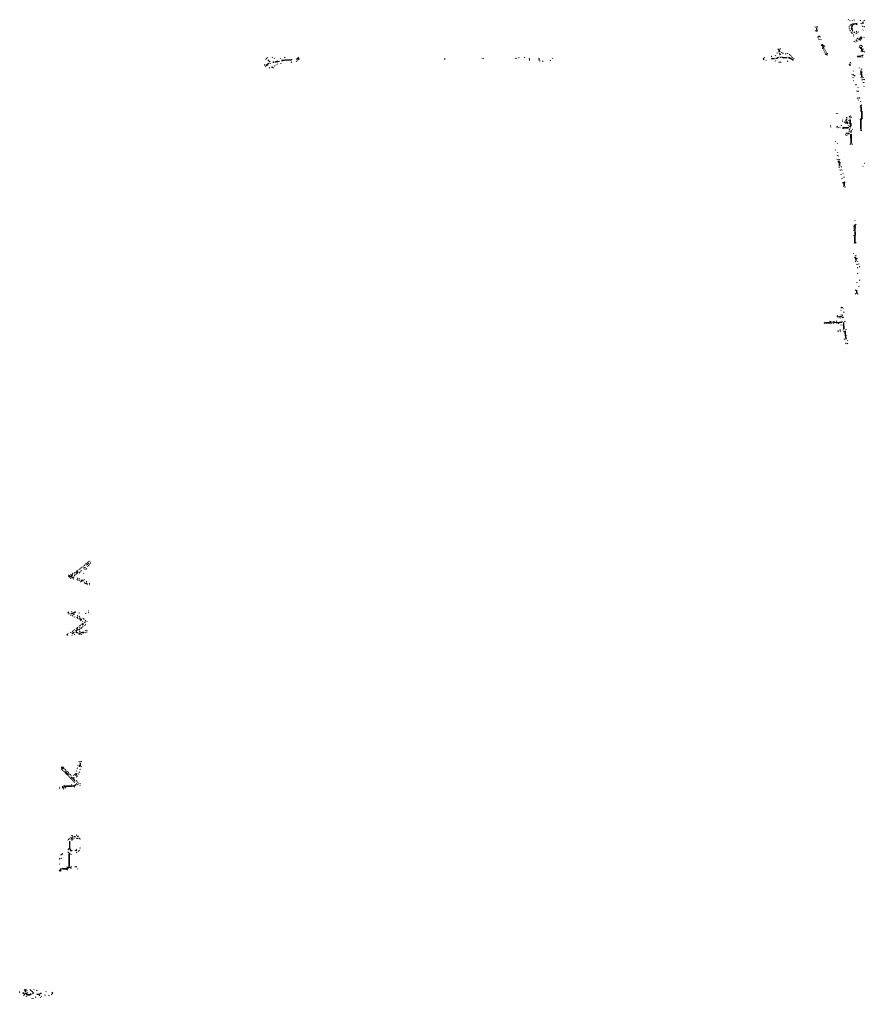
# Model space of a CAD drawing. Extents: x 1 to 2775, y -31 to 2075.
# Drawn here: x 748 to 1384, y 286 to 1022 of the extents above; entities that cross this region are included whole.
import ezdxf

# ---------------------------------------------------------------- set-up
doc = ezdxf.new("R2010")
doc.units = 0
doc.layers.add('LINEWORK', color=4, linetype='CONTINUOUS')

msp = doc.modelspace()

# ---------------------------------------------------------------- linework, layer by layer
at = {"layer": 'LINEWORK'}
for points in [[(1346.8333, 1016.5), (1346.5, 1016.1667)], [(1347.3333, 1016.5), (1347.5, 1016.3333)], [(1348.5, 1016.6667), (1348.1667, 1016.3333)], [(1371.8333, 1022), (1371.5, 1021.6667)], [(1372.1667, 1016.6667), (1372.5, 1016.3333)], [(1373.1667, 1021.3333), (1372.8333, 1021)], [(1372.8333, 1018), (1373.3333, 1017.5)], [(1373.6667, 1018.6667), (1374, 1018.3333)], [(1375.3333, 1018.5), (1374.1667, 1016.1667), (1374.5, 1014), (1375, 1013.5), (1374.1667, 1015.1667), (1374.8333, 1018)], [(1374.6667, 1021.3333), (1374.8333, 1021.1667)], [(1375, 1019.3333), (1375.1667, 1019.1667)], [(1375.8333, 1022), (1376.1667, 1021.6667)], [(1378.3333, 1019.1667), (1375.8333, 1018.6667), (1378.1667, 1019)], [(1378, 1018.5), (1378.3333, 1018.1667)], [(1380.8333, 1021.3333), (1380.5, 1021)], [(1381.6667, 1019.3333), (1381.1667, 1018.8333)], [(1382.3333, 1017.1667), (1382, 1016.8333)], [(1382.5, 1020.5), (1382.8333, 1019), (1382.5, 1019.5)], [(1383.8333, 1021.5), (1383.5, 1021.1667)], [(1383.5, 1016.8333), (1383.8333, 1016.3333), (1383.6667, 1016.6667)], [(1347.5, 1013.6667), (1347.1667, 1013.3333)], [(1347.8333, 1015.6667), (1348.1667, 1013), (1347.8333, 1013.8333)], [(1349, 1009.5), (1349.6667, 1008.6667), (1349.1667, 1009.3333)], [(1349.8333, 1009.6667), (1349.5, 1009.3333)], [(1372.5, 1015), (1372.1667, 1014.6667)], [(1373.3333, 1013.8333), (1372.8333, 1013.3333)], [(1374, 1012.3333), (1373.6667, 1012)], [(1374.6667, 1011.6667), (1374.3333, 1011.3333)], [(1375, 1012.6667), (1374.8333, 1012.5)], [(1375.8333, 1010.6667), (1375.6667, 1010.5)], [(1375.6667, 1009.6667), (1375.8333, 1009.5)], [(1375.8333, 1012.6667), (1376.3333, 1012.1667), (1376.6667, 1012.5), (1376.3333, 1012.1667)], [(1377.3333, 1011.6667), (1377.6667, 1011.3333)], [(1378.1667, 1013.1667), (1377.6667, 1012.8333), (1378, 1013)], [(1378, 1012.3333), (1378.3333, 1012)], [(1379.5, 1012.8333), (1379.6667, 1012.6667)], [(1383, 1014.3333), (1382.6667, 1014)], [(1349, 1008.8333), (1348.6667, 1008.5)], [(1349.5, 1007.3333), (1349.3333, 1007.1667)], [(1350.1667, 1005.8333), (1350, 1005.6667)], [(1350.5, 1009), (1350.1667, 1008.6667)], [(1350.1667, 1007.1667), (1350.3333, 1007)], [(1351.1667, 1007), (1351, 1006.8333)], [(1351.6667, 1002.5), (1351.3333, 1002.1667)], [(1351.6667, 1003.3333), (1352.6667, 1002.1667), (1353.3333, 1000.3333), (1352.6667, 1002.1667), (1351.8333, 1003.1667)], [(1352.6667, 1003.5), (1352.3333, 1003.1667)], [(1353.3333, 1002.8333), (1353, 1002.5)], [(1354, 1002), (1353.6667, 1001.6667)], [(1376.3333, 1005.6667), (1376, 1005.1667), (1376.1667, 1005.5)], [(1376.3333, 1006.8333), (1376.5, 1006.6667)], [(1378, 1006.5), (1377.3333, 1006.1667), (1377.8333, 1006.3333)], [(1377.3333, 1005.3333), (1377.6667, 1005)], [(1377.8333, 1007.6667), (1378.1667, 1007.3333)], [(1378.5, 1008.3333), (1378.8333, 1008)], [(1378.6667, 1006), (1379, 1005.6667)], [(1381.8333, 1009), (1380.3333, 1007.3333), (1379.5, 1007.3333), (1380.3333, 1007.3333), (1381, 1008.1667)], [(1379.8333, 1002), (1380.1667, 1001.6667)], [(1380.5, 1009), (1380.8333, 1008.6667)], [(1380.5, 1006.8333), (1381, 1006.3333)], [(1380.5, 1002.8333), (1381, 1002.3333)], [(1381.3333, 1007.6667), (1381.8333, 1007.1667)], [(1381.8333, 1002.8333), (1381.3333, 1002.3333)], [(1382.5, 1002), (1382.1667, 1001.6667)], [(1383.6667, 1008.8333), (1383.3333, 1008.5)], [(1313.8333, 994.5), (1314.3333, 994)], [(1316.6667, 995.1667), (1317, 994.8333)], [(1318, 997.1667), (1318.3333, 996.8333)], [(1318.6667, 1000), (1319.1667, 999.5)], [(1319.8333, 999.5), (1319.8333, 997.5), (1319.6667, 999.3333)], [(1320, 996.6667), (1320.5, 995.5), (1320, 996.5)], [(1320.6667, 1000), (1320.3333, 999.6667)], [(1321.3333, 997.8333), (1321, 997.5)], [(1322, 997.1667), (1321.6667, 996.8333)], [(1322.6667, 996.5), (1322.3333, 996.1667)], [(1324.3333, 996.5), (1324.6667, 996.1667)], [(1326.1667, 996.5), (1325.8333, 996.1667)], [(1327.6667, 995.8333), (1327.3333, 995.5)], [(1328.3333, 995.1667), (1328, 994.8333)], [(1329, 994.5), (1328.6667, 994.1667)], [(1352.5, 1000.6667), (1352, 1000.1667)], [(1353.1667, 999.1667), (1352.8333, 998.8333)], [(1353.8333, 997.6667), (1353.5, 997.3333)], [(1353.6667, 999.1667), (1353.8333, 999)], [(1354.5, 996.3333), (1354.1667, 996)], [(1354.6667, 999.3333), (1354.3333, 999)], [(1354.3333, 997.6667), (1354.5, 997.5)], [(1355.1667, 995.6667), (1354.8333, 995.3333)], [(1355.3333, 997.8333), (1355, 997.5)], [(1355, 996.3333), (1356, 995.3333)], [(1356, 996.5), (1355.6667, 996.1667)], [(1381.3333, 994.3333), (1378.5, 994.1667), (1381.5, 994.3333)], [(1380.1667, 1001.1667), (1379.8333, 1000.8333)], [(1380.8333, 1000.5), (1380.5, 1000.1667)], [(1381.1667, 1001.5), (1382.6667, 997.8333), (1381.1667, 1001.3333)], [(1381.6667, 998.5), (1381.1667, 998)], [(1381.1667, 995.1667), (1381.5, 994.8333)], [(1382.8333, 995.5), (1382.1667, 994.8333)], [(1383.1667, 1000), (1382.8333, 999.6667)], [(1383.8333, 997.8333), (1383.5, 997.5)], [(932.6667, 988.1667), (933, 987.8333)], [(933, 987.3333), (932.6667, 987)], [(933.3333, 992.3333), (933.6667, 992)], [(935.8333, 988.8333), (933.8333, 987.5), (935.1667, 988.1667)], [(934, 993), (934.3333, 992.6667)], [(934.6667, 993.6667), (935, 993.3333)], [(935.1667, 991.8333), (937, 990)], [(937, 989.1667), (936.8333, 989)], [(938.6667, 993.6667), (938.3333, 993.3333)], [(939.3333, 990), (939, 989.8333), (939.6667, 990)], [(940.1667, 993), (939.8333, 992.6667)], [(939.8333, 987.3333), (940.1667, 987)], [(942.8333, 990.6667), (940.5, 990), (944, 990.6667)], [(941.1667, 988), (941.5, 987.6667)], [(942.5, 988.6667), (942.8333, 988.3333)], [(944.5, 993), (944.8333, 992.6667)], [(944.6667, 989.3333), (945, 989)], [(953.1667, 992), (952.6667, 991.6667), (945.5, 991.3333), (946.8333, 991.1667), (948.3333, 991.6667), (953, 991.8333)], [(947.8333, 993.6667), (948.1667, 993.3333)], [(952.8333, 990.1667), (953.3333, 989.6667)], [(956.5, 990.8333), (956.8333, 990.5)], [(957.6667, 992.8333), (956.8333, 992.3333), (957.6667, 992.8333), (958.8333, 991.8333), (958, 992.5)], [(957.1667, 991.5), (957.5, 991.1667)], [(958.1667, 993.6667), (957.8333, 993.3333)], [(958.8333, 993), (958.5, 992.6667)], [(1068, 993), (1068.1667, 992.8333)], [(1068.1667, 992), (1068, 991.8333)], [(1096.3333, 993), (1096.1667, 992.8333)], [(1097.1667, 993), (1097.3333, 992.8333)], [(1121.3333, 993), (1121.1667, 992.8333)], [(1122.1667, 993), (1122.3333, 992.8333)], [(1123.6667, 993.6667), (1124, 993.3333)], [(1128.3333, 993.6667), (1128, 993.3333)], [(1131.8333, 993), (1131.6667, 992.8333)], [(1131.8333, 992.1667), (1132, 992)], [(1132.1667, 991.3333), (1132, 991.1667)], [(1138.8333, 993), (1139.1667, 992.6667)], [(1139.3333, 992.1667), (1139, 991.8333), (1139.5, 992)], [(1139.8333, 990.8333), (1139.5, 990.5)], [(1141.8333, 990.8333), (1142.1667, 990.5)], [(1147.3333, 991.5), (1147.6667, 991.1667)], [(1149.1667, 993), (1149, 992.8333)], [(1307.6667, 993), (1308, 992.6667)], [(1308.3333, 992.5), (1307.6667, 991.8333)], [(1308.3333, 993.6667), (1308.6667, 993.3333)], [(1310, 991.5), (1309.6667, 991.1667)], [(1314.5, 992.8333), (1314, 992.5), (1314.5, 992.8333), (1316.3333, 992.8333)], [(1317, 990.8333), (1316.6667, 990.5)], [(1319.1667, 993.5), (1318, 992.8333), (1317.1667, 992.8333), (1319, 993.3333)], [(1320, 990.1667), (1319.5, 989.6667)], [(1320.6667, 993.8333), (1320.1667, 993.5), (1320.5, 993.6667)], [(1320.8333, 990.1667), (1321.3333, 989.6667)], [(1321.6667, 993.6667), (1322.6667, 993.1667), (1325.6667, 993.5), (1322.6667, 993.1667), (1321.8333, 993.6667)], [(1325.8333, 990.8333), (1326.1667, 990.5)], [(1326.5, 993.5), (1329.8333, 992), (1330.1667, 992.3333), (1329.8333, 992), (1327, 993.5)], [(1329.6667, 993.6667), (1329.3333, 993.3333)], [(1330, 991.5), (1330.3333, 991.1667)], [(1331, 993), (1330.8333, 992.8333)], [(1372.5, 988), (1372.1667, 987.6667)], [(1372.5, 989.3333), (1372.6667, 989.1667)], [(1372.8333, 988.5), (1373.1667, 987.3333), (1372.8333, 988.1667)], [(1373.5, 989.5), (1373.1667, 989.1667)], [(1379.8333, 991), (1380, 990.8333)], [(1381, 991), (1380.8333, 990.8333)], [(1382.1667, 994.1667), (1382.5, 993.8333)], [(933.6667, 986.6667), (933.3333, 986.3333)], [(936.6667, 986), (936.1667, 985.5)], [(938.1667, 986.6667), (938.5, 986), (938.1667, 986.5)], [(939, 985.8333), (939.3333, 985.5)], [(1374.5, 980.8333), (1374.3333, 980.6667)], [(1375.1667, 980.6667), (1375.6667, 979.8333), (1375.3333, 980.5)], [(1375.5, 983.3333), (1375.3333, 983.1667)], [(1376.1667, 980.5), (1375.8333, 980.1667)], [(1376.8333, 979.8333), (1376.5, 979.5)], [(1380, 985.6667), (1379.8333, 985.5)], [(1380.8333, 981), (1380.5, 980.6667)], [(1380.8333, 984.5), (1381, 984.3333)], [(1381.1667, 983.6667), (1381.8333, 979), (1381.8333, 980.6667), (1381.1667, 982.6667)], [(1381.8333, 984.6667), (1381.5, 984.3333)], [(1382.5, 982.6667), (1382.1667, 982.3333)], [(1375.3333, 978.3333), (1375, 978)], [(1375.8333, 976), (1375.6667, 975.8333)], [(1377.3333, 973.3333), (1377.3333, 972.6667)], [(1381.5, 978.3333), (1381.1667, 978)], [(1382.3333, 976.8333), (1382, 976.5)], [(1382.1667, 978.3333), (1382.3333, 978.1667)], [(1383, 974.8333), (1382.6667, 974.5)], [(1383.1667, 978.5), (1382.8333, 978.1667)], [(1382.8333, 976.8333), (1383, 976.6667)], [(1383.8333, 977), (1383.5, 976.6667)], [(1383.5, 974.8333), (1383.6667, 974.6667)], [(1378, 968.3333), (1377.8333, 968.1667)], [(1378.6667, 968.1667), (1378.8333, 968)], [(1379, 970.8333), (1378.8333, 970.6667)], [(1379.6667, 968), (1379.5, 967.8333)], [(1383.6667, 972), (1383.3333, 971.6667)], [(1378.8333, 963), (1378.5, 962.6667)], [(1379.3333, 961.5), (1379.1667, 961.3333)], [(1379.3333, 963), (1379.5, 962.8333)], [(1380, 958.6667), (1379.8333, 958.5)], [(1380.3333, 963.1667), (1380, 962.8333)], [(1381, 960.3333), (1380.8333, 960.1667)], [(1380.8333, 957.5), (1381, 957.3333)], [(1381.8333, 957.6667), (1381.5, 957.3333)], [(1362.5, 951.3333), (1362.6667, 951.1667)], [(1363.6667, 951.3333), (1363.5, 951.1667)], [(1380.8333, 956.6667), (1380.5, 956.3333)], [(1381.3333, 956.6667), (1381.5, 952.8333), (1381.8333, 952.3333), (1381.8333, 947.8333), (1381.1667, 946.6667), (1381.1667, 939.3333), (1381.1667, 946.6667), (1381.8333, 947.8333), (1381.8333, 952.3333), (1381.5, 952.8333), (1381.3333, 956.5)], [(1382.5, 952.8333), (1382.1667, 952.5)], [(1367.3333, 946.5), (1367.5, 946.3333)], [(1367.5, 945.5), (1367.3333, 945.3333)], [(1369, 945), (1368.6667, 944.6667)], [(1370, 944.3333), (1369.5, 943.8333)], [(1370.8333, 947.3333), (1369.6667, 946.1667)], [(1369.6667, 945.3333), (1371.3333, 943.8333), (1370.3333, 944.6667)], [(1370.1667, 948.6667), (1370.8333, 948)], [(1370.6667, 945.8333), (1370.3333, 945.5)], [(1371.3333, 945.1667), (1371, 944.8333)], [(1371.5, 947.6667), (1371.6667, 947.5)], [(1371.8333, 946.3333), (1371.5, 946)], [(1372.1667, 949.3333), (1372.5, 949)], [(1372.5, 944.1667), (1372.1667, 943.8333)], [(1373, 948.1667), (1372.6667, 947.8333)], [(1372.6667, 946.8333), (1373.1667, 946), (1373.1667, 944.3333), (1373.5, 943.8333), (1373.5, 942.3333), (1372.8333, 941.1667), (1373.5, 942.3333), (1372.8333, 946.6667)], [(1373.5, 949.3333), (1373.1667, 949)], [(1374.1667, 948.6667), (1373.8333, 948.3333)], [(1380.5, 947.1667), (1380.8333, 946.8333)], [(1382.1667, 947.6667), (1382.5, 947.3333)], [(1358.3333, 942.3333), (1358.5, 942.1667)], [(1358.5, 941.3333), (1358.3333, 941.1667)], [(1363, 941.8333), (1363.5, 941.3333)], [(1363.3333, 940.8333), (1363.1667, 940.6667)], [(1364.1667, 941.6667), (1364, 941.5)], [(1364, 940.8333), (1364.3333, 940.5)], [(1365.6667, 940.8333), (1365.3333, 940.5)], [(1366.5, 942.3333), (1366.1667, 942)], [(1367.6667, 940), (1367.3333, 939.6667)], [(1367.5, 941), (1368.3333, 940.5), (1371.5, 940.6667), (1372, 941), (1371.5, 940.6667), (1368.3333, 940.5), (1367.6667, 940.8333)], [(1369.5, 936.1667), (1369.8333, 935.8333)], [(1370.1667, 936.8333), (1370.5, 936.5)], [(1372.3333, 936.3333), (1371.1667, 936.1667), (1372.5, 936.3333)], [(1371.5, 942.3333), (1371.8333, 942)], [(1372.5, 939.3333), (1372.1667, 939)], [(1372.1667, 938.1667), (1372.5, 937.8333)], [(1372.8333, 940.1667), (1373, 940)], [(1373.8333, 938.5), (1373.5, 937), (1373.8333, 938.1667)], [(1373.5, 936), (1373.8333, 935.5), (1373.8333, 929.3333), (1373.6667, 935.8333)], [(1374.8333, 939.5), (1374.5, 939.1667)], [(1381, 938.6667), (1380.8333, 938.5)], [(1381.5, 938.6667), (1381.8333, 938.3333)], [(1361.8333, 930.5), (1362.1667, 930.1667)], [(1363.3333, 929), (1363.6667, 928.6667)], [(1369.8333, 935.1667), (1369.6667, 935)], [(1370.3333, 935.1667), (1370.6667, 934.8333)], [(1373.5, 928.6667), (1372.8333, 928)], [(1374.1667, 928.6667), (1374.8333, 928)], [(1362, 924), (1361.8333, 923.8333)], [(1363.6667, 922.1667), (1363.5, 922)], [(1362.6667, 919.8333), (1362.5, 919.6667)], [(1363.3333, 917), (1363.1667, 916.8333)], [(1363.3333, 919.6667), (1363.5, 919.5)], [(1364.1667, 915), (1363.8333, 914.6667)], [(1364, 916.8333), (1364.3333, 916.3333), (1364.1667, 916.6667)], [(1364.3333, 919.5), (1364.1667, 919.3333)], [(1364.5, 915.6667), (1365.1667, 914), (1365.1667, 911.6667), (1365.1667, 914), (1364.5, 915.1667)], [(1365.1667, 916.6667), (1364.8333, 916.3333)], [(1365.8333, 914.5), (1365.5, 914.1667)], [(1383.8333, 913.8333), (1383.6667, 913.6667)], [(1364.8333, 910.8333), (1364.5, 910.5)], [(1365.6667, 908.8333), (1365.3333, 908.5)], [(1366.5, 911.1667), (1366.1667, 910.8333)], [(1366.1667, 908.8333), (1366.3333, 908.6667)], [(1367.1667, 909), (1366.8333, 908.6667)], [(1367.8333, 906.1667), (1367.5, 905.8333)], [(1382.8333, 911.5), (1382.6667, 911.3333)], [(1366.3333, 905.3333), (1366, 905)], [(1367, 902.5), (1366.6667, 902.1667)], [(1367.6667, 899.1667), (1367.3333, 898.8333)], [(1368, 899.8333), (1368.6667, 898.8333), (1368.6667, 897), (1368.6667, 898.8333), (1368.1667, 899.6667)], [(1368.5, 903.5), (1368.1667, 903.1667)], [(1369.3333, 900), (1368.8333, 899.5)], [(1368.3333, 896.3333), (1368, 896)], [(1369, 896.3333), (1369.3333, 896)], [(1376.8333, 870.8333), (1376.6667, 870.6667)], [(1376, 866.5), (1375.6667, 866.1667)], [(1375.6667, 865.3333), (1376, 865)], [(1376, 863.6667), (1375.6667, 863.3333)], [(1376.3333, 867.8333), (1377, 866.1667), (1376.6667, 864.8333), (1377, 859.6667), (1376.6667, 859.1667), (1376.6667, 854.3333), (1376.3333, 853.8333), (1376.6667, 854.3333), (1376.6667, 859.1667), (1377, 859.6667), (1377, 863.3333), (1376.6667, 863.8333), (1377, 866.1667), (1376.5, 867.6667)], [(1377.6667, 868), (1377.1667, 867.5)], [(1375.6667, 859.6667), (1376, 859.3333)], [(1377.1667, 854.1667), (1377.6667, 853.6667)], [(1375.8333, 846.1667), (1375.6667, 846)], [(1376.6667, 842.8333), (1376.3333, 842.5)], [(1376.6667, 844.3333), (1376.8333, 844.1667)], [(1377, 843.5), (1377.6667, 840.8333), (1377.6667, 841.8333), (1377, 843)], [(1377.3333, 840), (1377, 839.6667)], [(1377.6667, 844.5), (1377.3333, 844.1667)], [(1378.3333, 842.3333), (1378, 842)], [(1379, 840.3333), (1378.6667, 840)], [(1378.1667, 838), (1377.8333, 837.6667)], [(1378.8333, 835.1667), (1378.5, 834.8333)], [(1378.6667, 838), (1378.8333, 837.8333)], [(1379.6667, 838.1667), (1379.3333, 837.8333)], [(1380.3333, 836.1667), (1380, 835.8333)], [(1378.5, 831.1667), (1378.8333, 830.8333)], [(1380, 826.1667), (1380.3333, 825.8333)], [(1377, 818.6667), (1377.5, 818.1667)], [(1377.8333, 824.3333), (1378.1667, 824)], [(1378.3333, 818.5), (1378, 818), (1378.1667, 816), (1378.1667, 818.3333)], [(1379.3333, 821.3333), (1379.6667, 821)], [(1377.5, 816), (1377, 815.5)], [(1378.6667, 815.8333), (1379, 815.5)], [(1366, 805.5), (1366.6667, 804.8333)], [(1366.3333, 803.3333), (1366, 803)], [(1367.1667, 805.5), (1366.8333, 805.1667)], [(1367.8333, 804.8333), (1367.5, 804.5)], [(1363.1667, 799.3333), (1363.5, 799)], [(1363.5, 798.3333), (1363.1667, 798)], [(1364.1667, 798.6667), (1365.8333, 798.3333), (1366.5, 798.6667), (1366, 798.3333), (1365.3333, 798.6667)], [(1365.6667, 797.6667), (1365.3333, 797.3333)], [(1366, 800), (1366.3333, 799.6667)], [(1367.5, 799.8333), (1367.1667, 799.3333), (1367.3333, 799.6667)], [(1367.3333, 798.5), (1367.8333, 797.5), (1367.3333, 798.3333)], [(1368.5, 802), (1368.1667, 801.6667)], [(1353.5, 794.5), (1353.8333, 794.1667)], [(1353.8333, 793.5), (1353.5, 793.1667)], [(1358.8333, 794.5), (1357.6667, 793.8333), (1354.5, 793.8333), (1357.6667, 793.8333), (1358.8333, 794.5), (1362.5, 794.1667), (1363, 793.8333), (1367, 794.3333), (1363, 793.8333), (1360.3333, 794.5)], [(1357.6667, 795.1667), (1358, 794.8333)], [(1358.5, 793.5), (1358.8333, 793.1667)], [(1360.6667, 793.5), (1360.3333, 793.1667)], [(1363, 795.1667), (1362.6667, 794.8333)], [(1363.8333, 788.1667), (1364.1667, 787.8333)], [(1364, 793.5), (1364.3333, 793.1667)], [(1365.3333, 788.8333), (1365.6667, 788.5)], [(1366, 792.3333), (1366.1667, 792.1667)], [(1366.6667, 795.1667), (1367, 794.8333)], [(1367.6667, 788.5), (1367.5, 788.3333)], [(1368.1667, 794), (1368.3333, 789.1667), (1368.3333, 791.1667), (1368, 791.6667), (1368.3333, 793.8333)], [(1369.3333, 795.1667), (1368.8333, 794.6667)], [(1370, 788.8333), (1369.6667, 788.5)], [(1364.1667, 787.3333), (1364, 787.1667)], [(1365.6667, 788), (1365.5, 787.8333)], [(1365.5, 787.3333), (1365.8333, 787)], [(1368.3333, 787.3333), (1368, 787)], [(1369.1667, 781.8333), (1368.6667, 781.3333)], [(1368.8333, 787.8333), (1369.3333, 787), (1369.3333, 784.6667), (1370, 781.5), (1369, 787.6667)], [(1370.6667, 784.6667), (1370.3333, 784.3333)], [(1370, 778.5), (1369.5, 778)], [(1370.8333, 778.5), (1371.3333, 778)], [(1371.3333, 780.5), (1371, 780.1667)], [(797.1667, 611.8333), (797.5, 611.5)], [(797.8333, 612.5), (798.1667, 612.1667)], [(798.5, 613.1667), (798.8333, 612.8333)], [(800.6667, 613.3333), (798.8333, 611.5)], [(799.3333, 613.8333), (799.6667, 613.5)], [(800, 614.5), (800.3333, 614.1667)], [(800.1667, 611.5), (800.5, 611.1667)], [(801.1667, 614.5), (800.8333, 614.1667)], [(800.8333, 612.3333), (801.1667, 612)], [(801.8333, 613.8333), (801.5, 613.5)], [(801.5, 613), (801.8333, 612.6667)], [(785.3333, 604.1667), (786.5, 603.1667), (786.1667, 603.3333)], [(786.8333, 604.8333), (787.1667, 604.5)], [(788.5, 604.3333), (787.1667, 603.1667), (789.1667, 601.6667), (787.3333, 602.8333), (787.3333, 603.5), (788, 603.8333)], [(788.1667, 605.5), (788.5, 605.1667)], [(789.5, 606.1667), (789.8333, 605.8333)], [(789.8333, 605), (789.6667, 604.8333)], [(789.6667, 604), (790, 603.6667)], [(790.5, 604.6667), (790.8333, 604.3333)], [(792.3333, 606.6667), (790.8333, 605.5), (792.5, 606.6667)], [(791, 606.8333), (791.3333, 606.5)], [(791.6667, 607.6667), (792.1667, 607.1667)], [(791.8333, 605.3333), (792.1667, 605)], [(793, 608.3333), (793.3333, 608)], [(793.1667, 606), (793.5, 605.6667)], [(793.6667, 609), (794, 608.6667)], [(793.8333, 606.6667), (794.1667, 606.3333)], [(794.3333, 609.6667), (794.6667, 609.3333)], [(794.5, 607.5), (795, 607)], [(795.1667, 610.3333), (795.5, 610)], [(796.5, 611), (796.8333, 610.6667)], [(796.5, 605.5), (796.8333, 605.1667)], [(796.8333, 609.3333), (796.6667, 609.1667)], [(797.6667, 610), (797.5, 609.1667), (797.5, 609.8333)], [(797.5, 608.1667), (797.6667, 608)], [(798.6667, 609), (799.1667, 608.5)], [(799.5, 610.8333), (799.8333, 610.5)], [(785.6667, 603.1667), (785.3333, 602.8333)], [(786.3333, 602.5), (786, 602.1667)], [(787.1667, 601.8333), (786.8333, 601.5)], [(789.1667, 601.1667), (788.8333, 600.8333)], [(789.3333, 602.6667), (789, 602.3333)], [(792, 600.5), (791.6667, 600.1667)], [(792.1667, 602), (791.8333, 601.6667)], [(791.8333, 601.1667), (792, 601)], [(793.3333, 599.8333), (793, 599.5)], [(793.5, 601.3333), (793.1667, 601)], [(793.1667, 600.5), (793.3333, 600.3333)], [(794.8333, 599.1667), (794.3333, 598.6667)], [(794.5, 600), (795, 599.6667), (796.6667, 599.8333), (794.6667, 599.8333)], [(797.3333, 600.5), (797.1667, 600.3333)], [(797.5, 598.3333), (797.1667, 598)], [(798.1667, 597.6667), (797.8333, 597.3333)], [(798.3333, 598.1667), (799.3333, 597.5), (798.6667, 597.8333)], [(799.1667, 599.3333), (798.6667, 598.8333)], [(799.5, 596.8333), (799.3333, 596.6667)], [(801.1667, 597.8333), (800.8333, 597.5)], [(800.8333, 597), (801, 596.8333)], [(784.6667, 576.3333), (785.3333, 575.6667)], [(785, 575.5), (784.6667, 575.1667)], [(785.6667, 574.8333), (785.3333, 574.5)], [(787, 575.3333), (787.1667, 575.1667)], [(787.5, 577), (787.8333, 576.6667)], [(788, 575.3333), (787.5, 575), (788.5, 575.1667), (788.1667, 575.3333)], [(790.6667, 576.3333), (789.1667, 575.3333), (790.5, 576.1667)], [(789.1667, 574.6667), (789.6667, 574), (789.5, 574.3333)], [(793.3333, 575.5), (793, 575.1667)], [(798, 575.5), (798.3333, 575.1667)], [(800.5, 577), (800.3333, 576.8333)], [(800.3333, 576), (800.5, 575.8333)], [(787.3333, 574.1667), (786.8333, 573.6667)], [(788.5, 573.3333), (788.1667, 573)], [(789.8333, 572.6667), (789.5, 572.3333)], [(790.5, 573.1667), (790.6667, 573)], [(792, 572), (791.6667, 571.6667)], [(792.1667, 573.5), (791.8333, 573.1667)], [(791.8333, 572.6667), (792.3333, 572.1667)], [(792.6667, 571.3333), (792.3333, 571)], [(793.5, 572.8333), (793.1667, 572.5)], [(793.5, 571.6667), (794.3333, 570.8333), (795.3333, 570.5), (794.3333, 570.8333)], [(794, 570.6667), (793.6667, 570.3333)], [(794.1667, 572.1667), (793.8333, 571.8333)], [(794.8333, 570), (794.3333, 569.5)], [(795.1667, 567.3333), (795.5, 567)], [(796.5, 567.1667), (795.6667, 566.3333)], [(796.1667, 569.1667), (795.8333, 568.8333)], [(795.8333, 568), (796.1667, 567.6667)], [(796.3333, 571.5), (796, 571.1667)], [(797, 570.8333), (796.6667, 570.5)], [(797.5, 569), (797.8333, 568.6667), (797.3333, 568), (797.8333, 568.6667)], [(798.3333, 570.1667), (797.8333, 569.6667)], [(798, 567.1667), (798.3333, 566.8333)], [(799.1667, 569.3333), (799, 569.1667)], [(784.6667, 560.3333), (785, 560)], [(786.8333, 561), (787.1667, 560.6667)], [(789.5, 560.8333), (788, 560), (789.3333, 560.6667)], [(788.1667, 561.8333), (788.5, 561.5)], [(788.8333, 562.5), (789.1667, 562.1667)], [(789.5, 563.1667), (789.8333, 562.8333)], [(792.3333, 563.6667), (790.8333, 561.8333), (791.1667, 562.5)], [(790.8333, 561.1667), (792, 560.5), (791, 561)], [(791, 563.8333), (791.3333, 563.5)], [(791.6667, 564.5), (792, 564.1667)], [(792.3333, 565.1667), (792.6667, 564.8333)], [(793.1667, 563), (793.5, 562.6667)], [(796.3333, 561.1667), (793.5, 560), (793.1667, 560.3333), (793.5, 560), (795, 560.8333), (797.3333, 561.1667)], [(794, 564.6667), (793.5, 564.1667)], [(793.6667, 566), (794, 565.6667)], [(793.6667, 561.8333), (794.1667, 561.3333)], [(793.8333, 563.6667), (794.1667, 563.3333)], [(794.3333, 566.6667), (794.6667, 566.3333)], [(794.6667, 564.3333), (795, 564)], [(795.3333, 565), (795.6667, 564.6667)], [(796, 565.6667), (796.3333, 565.3333)], [(796, 560.1667), (796.3333, 559.8333)], [(797.3333, 566.5), (797.6667, 566.1667)], [(797.8333, 562.5), (798.1667, 562.1667)], [(798, 560.8333), (798.3333, 560.5)], [(799.1667, 562.5), (798.8333, 562.1667)], [(798.8333, 561.5), (799.1667, 561.1667)], [(784, 559.6667), (784.3333, 559.3333)], [(784.6667, 559.1667), (784, 558.5)], [(787.6667, 558.8333), (788, 558.5)], [(789.6667, 559.5), (790, 559.1667)], [(793.3333, 559.5), (793, 559.1667)], [(794.6667, 559.5), (795, 559.1667)], [(779.8333, 459.6667), (781.1667, 458), (780.5, 459)], [(780.1667, 458.1667), (779.8333, 457.8333)], [(780.8333, 457.3333), (780.5, 457)], [(781, 459.6667), (780.6667, 459.3333)], [(781.5, 456.6667), (781.1667, 456.3333)], [(781.6667, 459), (781.3333, 458.6667)], [(782.5, 458.3333), (782.1667, 458)], [(783.1667, 457.6667), (782.8333, 457.3333)], [(783.8333, 456.8333), (783.5, 456.5)], [(791, 456.8333), (791.3333, 456.5)], [(791.6667, 459), (792, 458.6667)], [(792.3333, 461), (792.6667, 460.6667)], [(793, 463.8333), (793.6667, 463.1667)], [(794, 462.5), (794, 461), (793.3333, 460), (794, 461)], [(793.8333, 458.1667), (794.1667, 457.8333)], [(795, 463.8333), (794.3333, 463.1667)], [(794.5, 460.3333), (795, 459.8333)], [(782.1667, 456), (781.8333, 455.6667)], [(783, 455.3333), (782.6667, 455)], [(782.8333, 456.3333), (785.3333, 453.8333)], [(783.6667, 454.6667), (783.3333, 454.3333)], [(784.3333, 454), (784, 453.6667)], [(784.5, 456.1667), (784.1667, 455.8333)], [(785, 453.1667), (784.6667, 452.8333)], [(785.1667, 455.5), (784.8333, 455.1667)], [(785.6667, 452.5), (785.3333, 452.1667)], [(785.8333, 454.8333), (785.5, 454.5)], [(786.3333, 451.8333), (786, 451.5)], [(786.6667, 454.1667), (786.3333, 453.8333)], [(787.1667, 451.1667), (786.8333, 450.8333)], [(787.3333, 453.5), (787, 453.1667)], [(787, 452.1667), (788.5, 451.1667), (787.5, 451.6667)], [(787.8333, 450.5), (787.5, 450.1667)], [(788.5, 449.8333), (788.1667, 449.5)], [(788.8333, 453.5), (789.1667, 453.1667)], [(789.3333, 451.6667), (789, 451), (790.1667, 449), (789, 451), (789.1667, 451.5)], [(789.5, 454.1667), (789.8333, 453.8333)], [(790.1667, 454.8333), (790.5, 454.5)], [(791.6667, 454.6667), (790.5, 453.1667), (791.1667, 454.1667)], [(791.1667, 452.5), (791.5, 452.1667)], [(791.5, 449.3333), (791.1667, 449)], [(791.8333, 453.1667), (792.1667, 452.8333)], [(792.5, 454.6667), (792.8333, 454.3333)], [(793.1667, 456), (793.5, 455.6667)], [(778.5, 444.3333), (778.6667, 444.1667)], [(778.6667, 443.3333), (778.5, 443.1667)], [(780.5, 445.1667), (781, 444.6667)], [(791.1667, 446.5), (789.3333, 445.5), (787.5, 445.1667), (783.1667, 445.1667), (780.6667, 443.8333), (783.1667, 445.1667), (787.5, 445.1667), (789.3333, 445.5), (791.3333, 446.5)], [(781.3333, 443.5), (781.6667, 443.1667)], [(781.8333, 445.8333), (782.1667, 445.5)], [(782.8333, 444.1667), (783.1667, 443.8333)], [(787.5, 446.5), (787.8333, 446.1667)], [(789.1667, 449), (788.8333, 448.6667)], [(789.8333, 448.3333), (789.5, 448)], [(789.5, 445), (790, 444.5)], [(791.3333, 447.5), (791.5, 447.3333)], [(792.1667, 448.5), (791.8333, 448.1667)], [(792.1667, 446.6667), (792.6667, 446.3333), (792.3333, 446.5)], [(792.8333, 447.8333), (792.5, 447.5)], [(794.1667, 447.1667), (793.8333, 446.8333)], [(793.8333, 445.6667), (794.1667, 445.3333)], [(785.3333, 405.5), (785.6667, 405.1667)], [(786, 406.1667), (786.3333, 405.8333)], [(786.8333, 406.8333), (787.1667, 406.5)], [(788.5, 406.6667), (787, 405.1667)], [(787.5, 408.3333), (788.5, 407.3333)], [(788.3333, 405.3333), (788.6667, 405)], [(789, 406), (789.3333, 405.6667)], [(789.3333, 407.3333), (790.5, 407.3333)], [(791.3333, 406), (791, 405.6667)], [(791.5, 408.3333), (791.1667, 408)], [(792.8333, 407.6667), (792.1667, 407)], [(792.1667, 406), (792.6667, 405.5)], [(793.5, 406.1667), (793.1667, 405.8333)], [(794.1667, 405.5), (793.8333, 405.1667)], [(784.6667, 404.8333), (785, 404.5)], [(785.6667, 398.3333), (784.6667, 397.3333)], [(786, 403.8333), (786, 398.5), (787.1667, 396.3333), (786, 398.5)], [(787.6667, 404.6667), (788, 404.3333)], [(791, 397.8333), (791.3333, 397.5)], [(793.8333, 399), (794.1667, 398.6667)], [(778.5, 391), (778.8333, 390.6667), (778.5, 390.3333), (778.8333, 390.6667)], [(779.1667, 393.6667), (779.5, 393.3333)], [(779.8333, 394.3333), (780.1667, 394)], [(780, 390.8333), (779.8333, 390.6667)], [(781, 394.3333), (780.3333, 393.6667)], [(784.6667, 395.8333), (785.6667, 394.8333)], [(786.1667, 394.8333), (785.6667, 393.8333), (785.6667, 385), (785.6667, 393.8333), (786, 394.6667)], [(787, 394.1667), (787.3333, 393.8333)], [(788, 397.1667), (787.6667, 396.8333)], [(787.6667, 396.1667), (787.8333, 396)], [(790.1667, 397.1667), (790.5, 396.8333)], [(791.6667, 397), (791.1667, 396.5)], [(791.1667, 395.6667), (791.5, 395.3333)], [(792.5, 396.3333), (792.8333, 396)], [(793.1667, 397), (793.5, 396.6667)], [(778.5, 386.8333), (778.8333, 386.5)], [(779.6667, 383.1667), (778.5, 381.3333), (779.6667, 383)], [(785.6667, 384.3333), (783.8333, 383), (781, 383), (780.5, 383.3333), (781, 383), (783.8333, 383), (785.6667, 384.3333), (787.1667, 383.5), (785.8333, 384.1667)], [(784, 384.6667), (784.3333, 384.3333)], [(787.3333, 384.6667), (787, 384.3333)], [(790.1667, 384.6667), (790.5, 384.3333)], [(791.5, 384.6667), (791.1667, 384.3333)], [(792, 383), (792.1667, 382.8333)], [(779.3333, 381.6667), (779.6667, 381.3333)], [(784, 382.5), (784.5, 382)], [(748.5, 290.8333), (748.6667, 290.6667)], [(748.6667, 289.8333), (748.5, 289.6667)], [(751, 289.3333), (750.6667, 289)], [(750.8333, 290), (751.6667, 289.3333), (751.3333, 289.5)], [(752.3333, 288.6667), (751.3333, 287.6667)], [(752, 292.3333), (752.8333, 291.5), (753, 290.5), (752.8333, 291.5)], [(753, 289.5), (752.5, 289.1667), (753, 289.5), (754.6667, 288.1667), (756.1667, 288.1667), (757.3333, 288.8333), (756.1667, 288.1667), (754.6667, 288.1667), (753.1667, 289.3333)], [(753.3333, 292.3333), (753, 292)], [(754, 287.3333), (753.5, 286.8333)], [(754, 291.6667), (753.6667, 291.3333)], [(754.6667, 290.1667), (754.3333, 289.8333)], [(756.1667, 292.3333), (758.6667, 289.8333)], [(759, 289.6667), (758.1667, 288.8333), (759, 289.6667), (759.3333, 289.3333)], [(759.5, 292.3333), (759.1667, 292)], [(761.6667, 291.6667), (761.1667, 291.1667)], [(764.8333, 289.5), (763, 288.5), (761.5, 288.6667), (763, 288.5), (764.6667, 289.3333)], [(763.1667, 288), (763.8333, 287.3333)], [(767.6667, 288), (767.3333, 287.6667)], [(768.5, 290.8333), (768.1667, 290.5)], [(770.3333, 288), (770.6667, 287.6667)], [(772.3333, 288.6667), (772.6667, 288.3333)], [(773.3333, 290.1667), (772.6667, 289.5)], [(773, 289.3333), (773.3333, 289)], [(757.8333, 285.6667), (757.6667, 285.5)], [(758.6667, 285.6667), (758.8333, 285.5)], [(760.6667, 286.5), (760.3333, 286.1667)], [(764, 286.5), (764.3333, 286.1667)], [(764.6667, 287.1667), (765, 286.8333)]]:
    msp.add_lwpolyline(points, dxfattribs=at)

doc.saveas('drawing.dxf')
